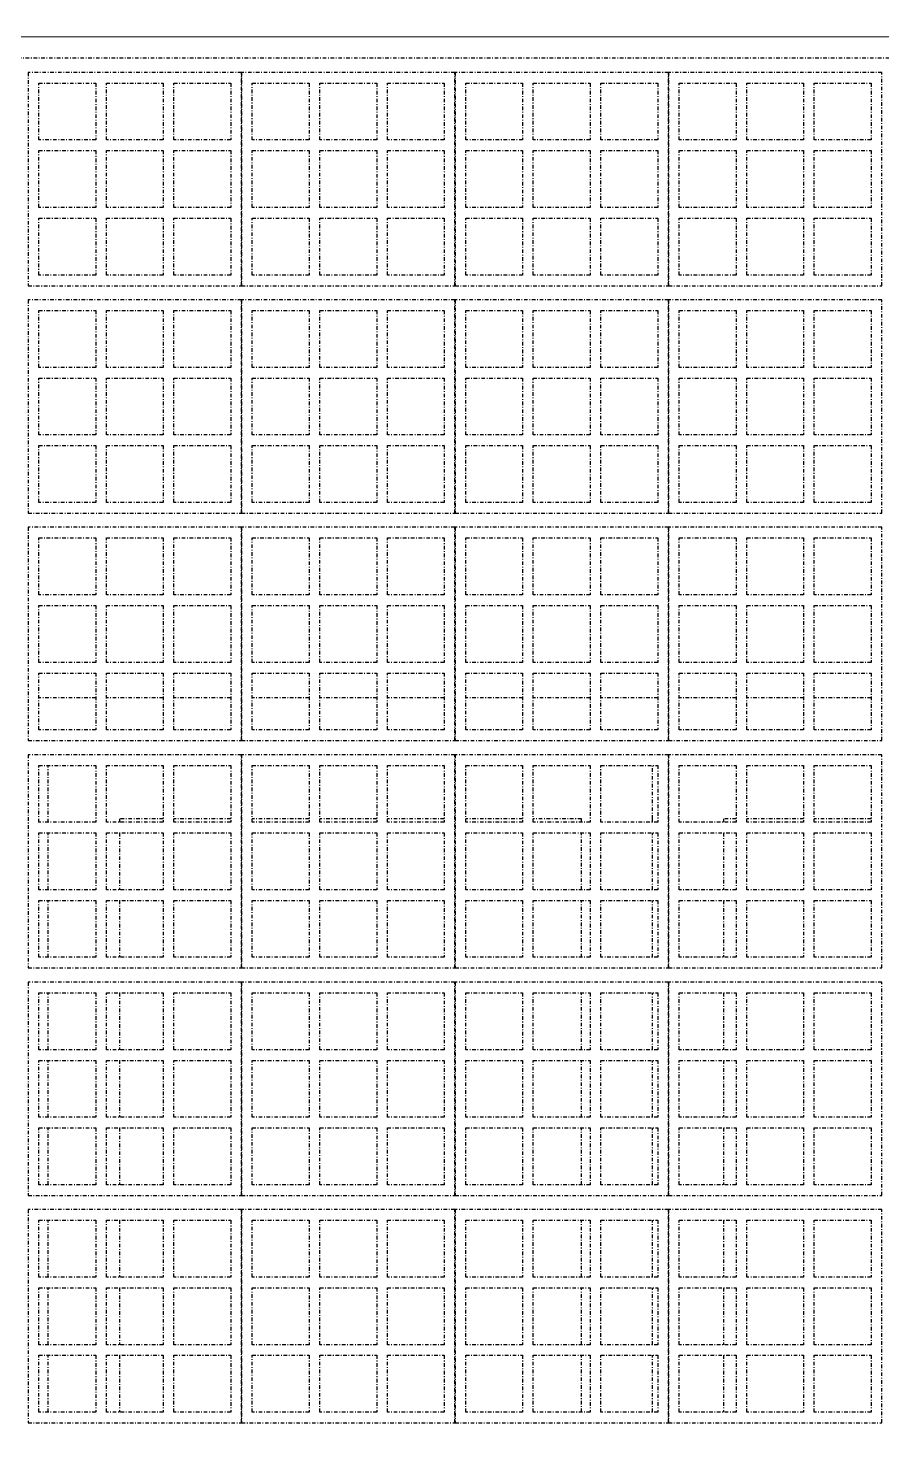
# Model space of a CAD drawing. Header units: metres. Extents: x -1783 to 21505, y -57 to 13660.
# Drawn here: x 12164.7 to 12284.8, y 7441.6 to 7638.9 of the extents above; entities that cross this region are included whole.
import ezdxf

# ---------------------------------------------------------------- set-up
doc = ezdxf.new("R2010")
doc.units = ezdxf.units.M
doc.header["$MEASUREMENT"] = 0
doc.linetypes.add('DASHDOT', pattern=[1, 0.5, -0.25, 0, -0.25])
doc.layers.add('01_F1 FACHADA FRONTAL _1_PAREDE CONSTRUIR_Caneta_No__241', color=7, linetype='Continuous', lineweight=13)
doc.layers.add('cotas', color=7, linetype='Continuous')
doc.layers.add('P03', color=7, linetype='Continuous')

msp = doc.modelspace()

# ---------------------------------------------------------------- hatches: boundary and pattern name
at = {"layer": 'cotas'}
h = msp.add_hatch(color=7, dxfattribs=at)
h.dxf.hatch_style = 1
h.paths.add_polyline_path([(21504.961, 13659.963), (10304.961, 13659.963), (10304.961, 5739.963), (21504.961, 5739.963)])
h.paths.add_polyline_path([(10571.627, 13593.296), (21371.627, 13593.296), (21371.627, 5806.63), (10571.627, 5806.63)], flags=16)

# ---------------------------------------------------------------- linework, layer by layer
at = {"layer": '01_F1 FACHADA FRONTAL _1_PAREDE CONSTRUIR_Caneta_No__241', "color": 7, "linetype": 'Continuous', "lineweight": 13, "ltscale": 1000}
msp.add_line((13081.764, 7637.625), (12071.764, 7637.625), dxfattribs=at)
at = {"layer": 'P03', "linetype": 'DASHDOT'}
for p, q in [((13065.764, 7634.625), (12074.58, 7634.625)), ((12194.719, 7632.625), (12164.719, 7632.625)), ((12164.719, 7632.625), (12164.719, 7602.625)), ((12194.719, 7602.625), (12194.719, 7632.625)), ((12224.754, 7632.625), (12194.754, 7632.625)), ((12194.754, 7632.625), (12194.754, 7602.625)), ((12224.754, 7602.625), (12224.754, 7632.625)), ((12254.789, 7632.625), (12224.789, 7632.625)), ((12224.789, 7632.625), (12224.789, 7602.625)), ((12254.789, 7602.625), (12254.789, 7632.625)), ((12284.824, 7632.625), (12254.824, 7632.625)), ((12254.824, 7632.625), (12254.824, 7602.625)), ((12284.824, 7602.625), (12284.824, 7632.625)), ((12166.219, 7623.125), (12166.219, 7631.125)), ((12166.219, 7631.125), (12174.219, 7631.125)), ((12174.219, 7631.125), (12174.219, 7623.125)), ((12175.719, 7623.125), (12175.719, 7631.125)), ((12175.719, 7631.125), (12183.719, 7631.125)), ((12183.719, 7631.125), (12183.719, 7623.125)), ((12185.219, 7623.125), (12185.219, 7631.125)), ((12185.219, 7631.125), (12193.219, 7631.125)), ((12193.219, 7631.125), (12193.219, 7623.125)), ((12196.254, 7623.125), (12196.254, 7631.125)), ((12196.254, 7631.125), (12204.254, 7631.125)), ((12204.254, 7631.125), (12204.254, 7623.125)), ((12205.754, 7623.125), (12205.754, 7631.125)), ((12205.754, 7631.125), (12213.754, 7631.125)), ((12213.754, 7631.125), (12213.754, 7623.125)), ((12215.254, 7623.125), (12215.254, 7631.125)), ((12215.254, 7631.125), (12223.254, 7631.125)), ((12223.254, 7631.125), (12223.254, 7623.125)), ((12226.289, 7623.125), (12226.289, 7631.125)), ((12226.289, 7631.125), (12234.289, 7631.125)), ((12234.289, 7631.125), (12234.289, 7623.125)), ((12235.789, 7623.125), (12235.789, 7631.125)), ((12235.789, 7631.125), (12243.789, 7631.125)), ((12243.789, 7631.125), (12243.789, 7623.125)), ((12245.289, 7623.125), (12245.289, 7631.125)), ((12245.289, 7631.125), (12253.289, 7631.125)), ((12253.289, 7631.125), (12253.289, 7623.125)), ((12256.324, 7623.125), (12256.324, 7631.125)), ((12256.324, 7631.125), (12264.324, 7631.125)), ((12264.324, 7631.125), (12264.324, 7623.125)), ((12265.824, 7623.125), (12265.824, 7631.125)), ((12265.824, 7631.125), (12273.824, 7631.125)), ((12273.824, 7631.125), (12273.824, 7623.125)), ((12275.324, 7623.125), (12275.324, 7631.125)), ((12275.324, 7631.125), (12283.324, 7631.125)), ((12283.324, 7631.125), (12283.324, 7623.125)), ((12174.219, 7623.125), (12166.219, 7623.125)), ((12183.719, 7623.125), (12175.719, 7623.125)), ((12193.219, 7623.125), (12185.219, 7623.125)), ((12204.254, 7623.125), (12196.254, 7623.125)), ((12213.754, 7623.125), (12205.754, 7623.125)), ((12223.254, 7623.125), (12215.254, 7623.125)), ((12234.289, 7623.125), (12226.289, 7623.125)), ((12243.789, 7623.125), (12235.789, 7623.125)), ((12253.289, 7623.125), (12245.289, 7623.125)), ((12264.324, 7623.125), (12256.324, 7623.125)), ((12273.824, 7623.125), (12265.824, 7623.125)), ((12283.324, 7623.125), (12275.324, 7623.125)), ((12166.219, 7613.625), (12166.219, 7621.625)), ((12166.219, 7621.625), (12174.219, 7621.625)), ((12174.219, 7621.625), (12174.219, 7613.625)), ((12175.719, 7613.625), (12175.719, 7621.625)), ((12175.719, 7621.625), (12183.719, 7621.625)), ((12183.719, 7621.625), (12183.719, 7613.625)), ((12185.219, 7613.625), (12185.219, 7621.625)), ((12185.219, 7621.625), (12193.219, 7621.625)), ((12193.219, 7621.625), (12193.219, 7613.625)), ((12196.254, 7613.625), (12196.254, 7621.625)), ((12196.254, 7621.625), (12204.254, 7621.625)), ((12204.254, 7621.625), (12204.254, 7613.625)), ((12205.754, 7613.625), (12205.754, 7621.625)), ((12205.754, 7621.625), (12213.754, 7621.625)), ((12213.754, 7621.625), (12213.754, 7613.625)), ((12215.254, 7613.625), (12215.254, 7621.625)), ((12215.254, 7621.625), (12223.254, 7621.625)), ((12223.254, 7621.625), (12223.254, 7613.625)), ((12226.289, 7613.625), (12226.289, 7621.625)), ((12226.289, 7621.625), (12234.289, 7621.625)), ((12234.289, 7621.625), (12234.289, 7613.625)), ((12235.789, 7613.625), (12235.789, 7621.625)), ((12235.789, 7621.625), (12243.789, 7621.625)), ((12243.789, 7621.625), (12243.789, 7613.625)), ((12245.289, 7613.625), (12245.289, 7621.625)), ((12245.289, 7621.625), (12253.289, 7621.625)), ((12253.289, 7621.625), (12253.289, 7613.625)), ((12256.324, 7613.625), (12256.324, 7621.625)), ((12256.324, 7621.625), (12264.324, 7621.625)), ((12264.324, 7621.625), (12264.324, 7613.625)), ((12265.824, 7613.625), (12265.824, 7621.625)), ((12265.824, 7621.625), (12273.824, 7621.625)), ((12273.824, 7621.625), (12273.824, 7613.625)), ((12275.324, 7613.625), (12275.324, 7621.625)), ((12275.324, 7621.625), (12283.324, 7621.625)), ((12283.324, 7621.625), (12283.324, 7613.625)), ((12174.219, 7613.625), (12166.219, 7613.625)), ((12166.219, 7604.125), (12166.219, 7612.125)), ((12166.219, 7612.125), (12174.219, 7612.125)), ((12174.219, 7612.125), (12174.219, 7604.125)), ((12183.719, 7613.625), (12175.719, 7613.625)), ((12175.719, 7604.125), (12175.719, 7612.125)), ((12175.719, 7612.125), (12183.719, 7612.125)), ((12183.719, 7612.125), (12183.719, 7604.125)), ((12193.219, 7613.625), (12185.219, 7613.625)), ((12185.219, 7604.125), (12185.219, 7612.125)), ((12185.219, 7612.125), (12193.219, 7612.125)), ((12193.219, 7612.125), (12193.219, 7604.125)), ((12204.254, 7613.625), (12196.254, 7613.625)), ((12196.254, 7604.125), (12196.254, 7612.125)), ((12196.254, 7612.125), (12204.254, 7612.125)), ((12204.254, 7612.125), (12204.254, 7604.125)), ((12213.754, 7613.625), (12205.754, 7613.625)), ((12205.754, 7604.125), (12205.754, 7612.125)), ((12205.754, 7612.125), (12213.754, 7612.125)), ((12213.754, 7612.125), (12213.754, 7604.125)), ((12223.254, 7613.625), (12215.254, 7613.625)), ((12215.254, 7604.125), (12215.254, 7612.125)), ((12215.254, 7612.125), (12223.254, 7612.125)), ((12223.254, 7612.125), (12223.254, 7604.125)), ((12234.289, 7613.625), (12226.289, 7613.625)), ((12226.289, 7604.125), (12226.289, 7612.125)), ((12226.289, 7612.125), (12234.289, 7612.125)), ((12234.289, 7612.125), (12234.289, 7604.125)), ((12243.789, 7613.625), (12235.789, 7613.625)), ((12235.789, 7604.125), (12235.789, 7612.125)), ((12235.789, 7612.125), (12243.789, 7612.125)), ((12243.789, 7612.125), (12243.789, 7604.125)), ((12253.289, 7613.625), (12245.289, 7613.625)), ((12245.289, 7604.125), (12245.289, 7612.125)), ((12245.289, 7612.125), (12253.289, 7612.125)), ((12253.289, 7612.125), (12253.289, 7604.125)), ((12264.324, 7613.625), (12256.324, 7613.625)), ((12256.324, 7604.125), (12256.324, 7612.125)), ((12256.324, 7612.125), (12264.324, 7612.125)), ((12264.324, 7612.125), (12264.324, 7604.125)), ((12273.824, 7613.625), (12265.824, 7613.625)), ((12265.824, 7604.125), (12265.824, 7612.125)), ((12265.824, 7612.125), (12273.824, 7612.125)), ((12273.824, 7612.125), (12273.824, 7604.125)), ((12283.324, 7613.625), (12275.324, 7613.625)), ((12275.324, 7604.125), (12275.324, 7612.125)), ((12275.324, 7612.125), (12283.324, 7612.125)), ((12283.324, 7612.125), (12283.324, 7604.125)), ((12174.219, 7604.125), (12166.219, 7604.125)), ((12183.719, 7604.125), (12175.719, 7604.125)), ((12193.219, 7604.125), (12185.219, 7604.125)), ((12204.254, 7604.125), (12196.254, 7604.125)), ((12213.754, 7604.125), (12205.754, 7604.125)), ((12223.254, 7604.125), (12215.254, 7604.125)), ((12234.289, 7604.125), (12226.289, 7604.125)), ((12243.789, 7604.125), (12235.789, 7604.125)), ((12253.289, 7604.125), (12245.289, 7604.125)), ((12264.324, 7604.125), (12256.324, 7604.125)), ((12273.824, 7604.125), (12265.824, 7604.125)), ((12283.324, 7604.125), (12275.324, 7604.125)), ((12164.719, 7602.625), (12194.719, 7602.625)), ((12194.754, 7602.625), (12224.754, 7602.625)), ((12224.789, 7602.625), (12254.789, 7602.625)), ((12254.824, 7602.625), (12284.824, 7602.625)), ((12194.719, 7600.625), (12164.719, 7600.625)), ((12164.719, 7600.625), (12164.719, 7570.625)), ((12194.719, 7570.625), (12194.719, 7600.625)), ((12224.754, 7600.625), (12194.754, 7600.625)), ((12194.754, 7600.625), (12194.754, 7570.625)), ((12224.754, 7570.625), (12224.754, 7600.625)), ((12254.789, 7600.625), (12224.789, 7600.625)), ((12224.789, 7600.625), (12224.789, 7570.625)), ((12254.789, 7570.625), (12254.789, 7600.625)), ((12284.824, 7600.625), (12254.824, 7600.625)), ((12254.824, 7600.625), (12254.824, 7570.625)), ((12284.824, 7570.625), (12284.824, 7600.625)), ((12166.219, 7591.125), (12166.219, 7599.125)), ((12166.219, 7599.125), (12174.219, 7599.125)), ((12174.219, 7599.125), (12174.219, 7591.125)), ((12175.719, 7591.125), (12175.719, 7599.125)), ((12175.719, 7599.125), (12183.719, 7599.125)), ((12183.719, 7599.125), (12183.719, 7591.125)), ((12185.219, 7591.125), (12185.219, 7599.125)), ((12185.219, 7599.125), (12193.219, 7599.125)), ((12193.219, 7599.125), (12193.219, 7591.125)), ((12196.254, 7591.125), (12196.254, 7599.125)), ((12196.254, 7599.125), (12204.254, 7599.125)), ((12204.254, 7599.125), (12204.254, 7591.125)), ((12205.754, 7591.125), (12205.754, 7599.125)), ((12205.754, 7599.125), (12213.754, 7599.125)), ((12213.754, 7599.125), (12213.754, 7591.125)), ((12215.254, 7591.125), (12215.254, 7599.125)), ((12215.254, 7599.125), (12223.254, 7599.125)), ((12223.254, 7599.125), (12223.254, 7591.125)), ((12226.289, 7591.125), (12226.289, 7599.125)), ((12226.289, 7599.125), (12234.289, 7599.125)), ((12234.289, 7599.125), (12234.289, 7591.125)), ((12235.789, 7591.125), (12235.789, 7599.125)), ((12235.789, 7599.125), (12243.789, 7599.125)), ((12243.789, 7599.125), (12243.789, 7591.125)), ((12245.289, 7591.125), (12245.289, 7599.125)), ((12245.289, 7599.125), (12253.289, 7599.125)), ((12253.289, 7599.125), (12253.289, 7591.125)), ((12256.324, 7591.125), (12256.324, 7599.125)), ((12256.324, 7599.125), (12264.324, 7599.125)), ((12264.324, 7599.125), (12264.324, 7591.125)), ((12265.824, 7591.125), (12265.824, 7599.125)), ((12265.824, 7599.125), (12273.824, 7599.125)), ((12273.824, 7599.125), (12273.824, 7591.125)), ((12275.324, 7591.125), (12275.324, 7599.125)), ((12275.324, 7599.125), (12283.324, 7599.125)), ((12283.324, 7599.125), (12283.324, 7591.125)), ((12174.219, 7591.125), (12166.219, 7591.125)), ((12183.719, 7591.125), (12175.719, 7591.125)), ((12193.219, 7591.125), (12185.219, 7591.125)), ((12204.254, 7591.125), (12196.254, 7591.125)), ((12213.754, 7591.125), (12205.754, 7591.125)), ((12223.254, 7591.125), (12215.254, 7591.125)), ((12234.289, 7591.125), (12226.289, 7591.125)), ((12243.789, 7591.125), (12235.789, 7591.125)), ((12253.289, 7591.125), (12245.289, 7591.125)), ((12264.324, 7591.125), (12256.324, 7591.125)), ((12273.824, 7591.125), (12265.824, 7591.125)), ((12283.324, 7591.125), (12275.324, 7591.125)), ((12166.219, 7581.625), (12166.219, 7589.625)), ((12166.219, 7589.625), (12174.219, 7589.625)), ((12174.219, 7589.625), (12174.219, 7581.625)), ((12175.719, 7581.625), (12175.719, 7589.625)), ((12175.719, 7589.625), (12183.719, 7589.625)), ((12183.719, 7589.625), (12183.719, 7581.625)), ((12185.219, 7581.625), (12185.219, 7589.625)), ((12185.219, 7589.625), (12193.219, 7589.625)), ((12193.219, 7589.625), (12193.219, 7581.625)), ((12196.254, 7581.625), (12196.254, 7589.625)), ((12196.254, 7589.625), (12204.254, 7589.625)), ((12204.254, 7589.625), (12204.254, 7581.625)), ((12205.754, 7581.625), (12205.754, 7589.625)), ((12205.754, 7589.625), (12213.754, 7589.625)), ((12213.754, 7589.625), (12213.754, 7581.625)), ((12215.254, 7581.625), (12215.254, 7589.625)), ((12215.254, 7589.625), (12223.254, 7589.625)), ((12223.254, 7589.625), (12223.254, 7581.625)), ((12226.289, 7581.625), (12226.289, 7589.625)), ((12226.289, 7589.625), (12234.289, 7589.625)), ((12234.289, 7589.625), (12234.289, 7581.625)), ((12235.789, 7581.625), (12235.789, 7589.625)), ((12235.789, 7589.625), (12243.789, 7589.625)), ((12243.789, 7589.625), (12243.789, 7581.625)), ((12245.289, 7581.625), (12245.289, 7589.625)), ((12245.289, 7589.625), (12253.289, 7589.625)), ((12253.289, 7589.625), (12253.289, 7581.625)), ((12256.324, 7581.625), (12256.324, 7589.625)), ((12256.324, 7589.625), (12264.324, 7589.625)), ((12264.324, 7589.625), (12264.324, 7581.625)), ((12265.824, 7581.625), (12265.824, 7589.625)), ((12265.824, 7589.625), (12273.824, 7589.625)), ((12273.824, 7589.625), (12273.824, 7581.625)), ((12275.324, 7581.625), (12275.324, 7589.625)), ((12275.324, 7589.625), (12283.324, 7589.625)), ((12283.324, 7589.625), (12283.324, 7581.625)), ((12174.219, 7581.625), (12166.219, 7581.625)), ((12183.719, 7581.625), (12175.719, 7581.625)), ((12193.219, 7581.625), (12185.219, 7581.625)), ((12204.254, 7581.625), (12196.254, 7581.625)), ((12213.754, 7581.625), (12205.754, 7581.625)), ((12223.254, 7581.625), (12215.254, 7581.625)), ((12234.289, 7581.625), (12226.289, 7581.625)), ((12243.789, 7581.625), (12235.789, 7581.625)), ((12253.289, 7581.625), (12245.289, 7581.625)), ((12264.324, 7581.625), (12256.324, 7581.625)), ((12273.824, 7581.625), (12265.824, 7581.625)), ((12283.324, 7581.625), (12275.324, 7581.625)), ((12166.219, 7572.125), (12166.219, 7580.125)), ((12166.219, 7580.125), (12174.219, 7580.125)), ((12174.219, 7580.125), (12174.219, 7572.125)), ((12175.719, 7572.125), (12175.719, 7580.125)), ((12175.719, 7580.125), (12183.719, 7580.125)), ((12183.719, 7580.125), (12183.719, 7572.125)), ((12185.219, 7572.125), (12185.219, 7580.125)), ((12185.219, 7580.125), (12193.219, 7580.125)), ((12193.219, 7580.125), (12193.219, 7572.125)), ((12196.254, 7572.125), (12196.254, 7580.125)), ((12196.254, 7580.125), (12204.254, 7580.125)), ((12204.254, 7580.125), (12204.254, 7572.125)), ((12205.754, 7572.125), (12205.754, 7580.125)), ((12205.754, 7580.125), (12213.754, 7580.125)), ((12213.754, 7580.125), (12213.754, 7572.125)), ((12215.254, 7572.125), (12215.254, 7580.125)), ((12215.254, 7580.125), (12223.254, 7580.125)), ((12223.254, 7580.125), (12223.254, 7572.125)), ((12226.289, 7572.125), (12226.289, 7580.125)), ((12226.289, 7580.125), (12234.289, 7580.125)), ((12234.289, 7580.125), (12234.289, 7572.125)), ((12235.789, 7572.125), (12235.789, 7580.125)), ((12235.789, 7580.125), (12243.789, 7580.125)), ((12243.789, 7580.125), (12243.789, 7572.125)), ((12245.289, 7572.125), (12245.289, 7580.125)), ((12245.289, 7580.125), (12253.289, 7580.125)), ((12253.289, 7580.125), (12253.289, 7572.125)), ((12256.324, 7572.125), (12256.324, 7580.125)), ((12256.324, 7580.125), (12264.324, 7580.125)), ((12264.324, 7580.125), (12264.324, 7572.125)), ((12265.824, 7572.125), (12265.824, 7580.125)), ((12265.824, 7580.125), (12273.824, 7580.125)), ((12273.824, 7580.125), (12273.824, 7572.125)), ((12275.324, 7572.125), (12275.324, 7580.125)), ((12275.324, 7580.125), (12283.324, 7580.125)), ((12283.324, 7580.125), (12283.324, 7572.125)), ((12164.719, 7570.625), (12194.719, 7570.625)), ((12174.219, 7572.125), (12166.219, 7572.125)), ((12183.719, 7572.125), (12175.719, 7572.125)), ((12193.219, 7572.125), (12185.219, 7572.125)), ((12194.754, 7570.625), (12224.754, 7570.625)), ((12204.254, 7572.125), (12196.254, 7572.125)), ((12213.754, 7572.125), (12205.754, 7572.125)), ((12223.254, 7572.125), (12215.254, 7572.125)), ((12224.789, 7570.625), (12254.789, 7570.625)), ((12234.289, 7572.125), (12226.289, 7572.125)), ((12243.789, 7572.125), (12235.789, 7572.125)), ((12253.289, 7572.125), (12245.289, 7572.125)), ((12254.824, 7570.625), (12284.824, 7570.625)), ((12264.324, 7572.125), (12256.324, 7572.125)), ((12273.824, 7572.125), (12265.824, 7572.125)), ((12283.324, 7572.125), (12275.324, 7572.125)), ((12194.719, 7568.625), (12164.719, 7568.625)), ((12164.719, 7568.625), (12164.719, 7538.625)), ((12194.719, 7538.625), (12194.719, 7568.625)), ((12224.754, 7568.625), (12194.754, 7568.625)), ((12194.754, 7568.625), (12194.754, 7538.625)), ((12224.754, 7538.625), (12224.754, 7568.625)), ((12254.789, 7568.625), (12224.789, 7568.625)), ((12224.789, 7568.625), (12224.789, 7538.625)), ((12254.789, 7538.625), (12254.789, 7568.625)), ((12284.824, 7568.625), (12254.824, 7568.625)), ((12254.824, 7568.625), (12254.824, 7538.625)), ((12284.824, 7538.625), (12284.824, 7568.625)), ((12166.219, 7559.125), (12166.219, 7567.125)), ((12166.219, 7567.125), (12174.219, 7567.125)), ((12174.219, 7567.125), (12174.219, 7559.125)), ((12175.719, 7559.125), (12175.719, 7567.125)), ((12175.719, 7567.125), (12183.719, 7567.125)), ((12183.719, 7567.125), (12183.719, 7559.125)), ((12185.219, 7559.125), (12185.219, 7567.125)), ((12185.219, 7567.125), (12193.219, 7567.125)), ((12193.219, 7567.125), (12193.219, 7559.125)), ((12196.254, 7559.125), (12196.254, 7567.125)), ((12196.254, 7567.125), (12204.254, 7567.125)), ((12204.254, 7567.125), (12204.254, 7559.125)), ((12205.754, 7559.125), (12205.754, 7567.125)), ((12205.754, 7567.125), (12213.754, 7567.125)), ((12213.754, 7567.125), (12213.754, 7559.125)), ((12215.254, 7559.125), (12215.254, 7567.125)), ((12215.254, 7567.125), (12223.254, 7567.125)), ((12223.254, 7567.125), (12223.254, 7559.125)), ((12226.289, 7559.125), (12226.289, 7567.125)), ((12226.289, 7567.125), (12234.289, 7567.125)), ((12234.289, 7567.125), (12234.289, 7559.125)), ((12235.789, 7559.125), (12235.789, 7567.125)), ((12235.789, 7567.125), (12243.789, 7567.125)), ((12243.789, 7567.125), (12243.789, 7559.125)), ((12245.289, 7559.125), (12245.289, 7567.125)), ((12245.289, 7567.125), (12253.289, 7567.125)), ((12253.289, 7567.125), (12253.289, 7559.125)), ((12256.324, 7559.125), (12256.324, 7567.125)), ((12256.324, 7567.125), (12264.324, 7567.125)), ((12264.324, 7567.125), (12264.324, 7559.125)), ((12265.824, 7559.125), (12265.824, 7567.125)), ((12265.824, 7567.125), (12273.824, 7567.125)), ((12273.824, 7567.125), (12273.824, 7559.125)), ((12275.324, 7559.125), (12275.324, 7567.125)), ((12275.324, 7567.125), (12283.324, 7567.125)), ((12283.324, 7567.125), (12283.324, 7559.125)), ((12174.219, 7559.125), (12166.219, 7559.125)), ((12183.719, 7559.125), (12175.719, 7559.125)), ((12193.219, 7559.125), (12185.219, 7559.125)), ((12204.254, 7559.125), (12196.254, 7559.125)), ((12213.754, 7559.125), (12205.754, 7559.125)), ((12223.254, 7559.125), (12215.254, 7559.125)), ((12234.289, 7559.125), (12226.289, 7559.125)), ((12243.789, 7559.125), (12235.789, 7559.125)), ((12253.289, 7559.125), (12245.289, 7559.125)), ((12264.324, 7559.125), (12256.324, 7559.125)), ((12273.824, 7559.125), (12265.824, 7559.125)), ((12283.324, 7559.125), (12275.324, 7559.125)), ((12166.219, 7549.625), (12166.219, 7557.625)), ((12166.219, 7557.625), (12174.219, 7557.625)), ((12174.219, 7557.625), (12174.219, 7549.625)), ((12175.719, 7549.625), (12175.719, 7557.625)), ((12175.719, 7557.625), (12183.719, 7557.625)), ((12183.719, 7557.625), (12183.719, 7549.625)), ((12185.219, 7549.625), (12185.219, 7557.625)), ((12185.219, 7557.625), (12193.219, 7557.625)), ((12193.219, 7557.625), (12193.219, 7549.625)), ((12196.254, 7549.625), (12196.254, 7557.625)), ((12196.254, 7557.625), (12204.254, 7557.625)), ((12204.254, 7557.625), (12204.254, 7549.625)), ((12205.754, 7549.625), (12205.754, 7557.625)), ((12205.754, 7557.625), (12213.754, 7557.625)), ((12213.754, 7557.625), (12213.754, 7549.625)), ((12215.254, 7549.625), (12215.254, 7557.625)), ((12215.254, 7557.625), (12223.254, 7557.625)), ((12223.254, 7557.625), (12223.254, 7549.625)), ((12226.289, 7549.625), (12226.289, 7557.625)), ((12226.289, 7557.625), (12234.289, 7557.625)), ((12234.289, 7557.625), (12234.289, 7549.625)), ((12235.789, 7549.625), (12235.789, 7557.625)), ((12235.789, 7557.625), (12243.789, 7557.625)), ((12243.789, 7557.625), (12243.789, 7549.625)), ((12245.289, 7549.625), (12245.289, 7557.625)), ((12245.289, 7557.625), (12253.289, 7557.625)), ((12253.289, 7557.625), (12253.289, 7549.625)), ((12256.324, 7549.625), (12256.324, 7557.625)), ((12256.324, 7557.625), (12264.324, 7557.625)), ((12264.324, 7557.625), (12264.324, 7549.625)), ((12265.824, 7549.625), (12265.824, 7557.625)), ((12265.824, 7557.625), (12273.824, 7557.625)), ((12273.824, 7557.625), (12273.824, 7549.625)), ((12275.324, 7549.625), (12275.324, 7557.625)), ((12275.324, 7557.625), (12283.324, 7557.625)), ((12283.324, 7557.625), (12283.324, 7549.625)), ((12174.219, 7549.625), (12166.219, 7549.625)), ((12183.719, 7549.625), (12175.719, 7549.625)), ((12193.219, 7549.625), (12185.219, 7549.625)), ((12204.254, 7549.625), (12196.254, 7549.625)), ((12213.754, 7549.625), (12205.754, 7549.625)), ((12223.254, 7549.625), (12215.254, 7549.625)), ((12234.289, 7549.625), (12226.289, 7549.625)), ((12243.789, 7549.625), (12235.789, 7549.625)), ((12253.289, 7549.625), (12245.289, 7549.625)), ((12264.324, 7549.625), (12256.324, 7549.625)), ((12273.824, 7549.625), (12265.824, 7549.625)), ((12283.324, 7549.625), (12275.324, 7549.625)), ((12166.219, 7540.125), (12166.219, 7548.125)), ((12166.219, 7548.125), (12174.219, 7548.125)), ((12174.219, 7548.125), (12174.219, 7540.125)), ((12175.719, 7540.125), (12175.719, 7548.125)), ((12175.719, 7548.125), (12183.719, 7548.125)), ((12183.719, 7548.125), (12183.719, 7540.125)), ((12185.219, 7540.125), (12185.219, 7548.125)), ((12185.219, 7548.125), (12193.219, 7548.125)), ((12193.219, 7548.125), (12193.219, 7540.125)), ((12196.254, 7540.125), (12196.254, 7548.125)), ((12196.254, 7548.125), (12204.254, 7548.125)), ((12204.254, 7548.125), (12204.254, 7540.125)), ((12205.754, 7540.125), (12205.754, 7548.125)), ((12205.754, 7548.125), (12213.754, 7548.125)), ((12213.754, 7548.125), (12213.754, 7540.125)), ((12215.254, 7540.125), (12215.254, 7548.125)), ((12215.254, 7548.125), (12223.254, 7548.125)), ((12223.254, 7548.125), (12223.254, 7540.125)), ((12226.289, 7540.125), (12226.289, 7548.125)), ((12226.289, 7548.125), (12234.289, 7548.125)), ((12234.289, 7548.125), (12234.289, 7540.125)), ((12235.789, 7540.125), (12235.789, 7548.125)), ((12235.789, 7548.125), (12243.789, 7548.125)), ((12243.789, 7548.125), (12243.789, 7540.125)), ((12245.289, 7540.125), (12245.289, 7548.125)), ((12245.289, 7548.125), (12253.289, 7548.125)), ((12253.289, 7548.125), (12253.289, 7540.125)), ((12256.324, 7540.125), (12256.324, 7548.125)), ((12256.324, 7548.125), (12264.324, 7548.125)), ((12264.324, 7548.125), (12264.324, 7540.125)), ((12265.824, 7540.125), (12265.824, 7548.125)), ((12265.824, 7548.125), (12273.824, 7548.125)), ((12273.824, 7548.125), (12273.824, 7540.125)), ((12275.324, 7540.125), (12275.324, 7548.125)), ((12275.324, 7548.125), (12283.324, 7548.125)), ((12283.324, 7548.125), (12283.324, 7540.125)), ((12174.219, 7544.625), (12166.219, 7544.625)), ((12183.719, 7544.625), (12175.719, 7544.625)), ((12193.219, 7544.625), (12185.219, 7544.625)), ((12204.254, 7544.625), (12196.254, 7544.625)), ((12213.754, 7544.625), (12205.754, 7544.625)), ((12223.254, 7544.625), (12215.254, 7544.625)), ((12234.289, 7544.625), (12226.289, 7544.625)), ((12243.789, 7544.625), (12235.789, 7544.625)), ((12253.289, 7544.625), (12245.289, 7544.625)), ((12264.324, 7544.625), (12256.324, 7544.625)), ((12273.824, 7544.625), (12265.824, 7544.625)), ((12283.324, 7544.625), (12275.324, 7544.625)), ((12174.219, 7540.125), (12166.219, 7540.125)), ((12183.719, 7540.125), (12175.719, 7540.125)), ((12193.219, 7540.125), (12185.219, 7540.125)), ((12204.254, 7540.125), (12196.254, 7540.125)), ((12213.754, 7540.125), (12205.754, 7540.125)), ((12223.254, 7540.125), (12215.254, 7540.125)), ((12234.289, 7540.125), (12226.289, 7540.125)), ((12243.789, 7540.125), (12235.789, 7540.125)), ((12253.289, 7540.125), (12245.289, 7540.125)), ((12264.324, 7540.125), (12256.324, 7540.125)), ((12273.824, 7540.125), (12265.824, 7540.125)), ((12283.324, 7540.125), (12275.324, 7540.125)), ((12164.719, 7538.625), (12194.719, 7538.625)), ((12194.754, 7538.625), (12224.754, 7538.625)), ((12224.789, 7538.625), (12254.789, 7538.625)), ((12254.824, 7538.625), (12284.824, 7538.625)), ((12194.719, 7536.625), (12164.719, 7536.625)), ((12164.719, 7536.625), (12164.719, 7506.625)), ((12166.219, 7527.125), (12166.219, 7535.125)), ((12166.219, 7535.125), (12174.219, 7535.125)), ((12167.55, 7527.125), (12167.55, 7535.125)), ((12174.219, 7535.125), (12174.219, 7527.125)), ((12175.719, 7527.125), (12175.719, 7535.125)), ((12175.719, 7535.125), (12183.719, 7535.125)), ((12183.719, 7535.125), (12183.719, 7527.125)), ((12185.219, 7527.125), (12185.219, 7535.125)), ((12185.219, 7535.125), (12193.219, 7535.125)), ((12193.219, 7535.125), (12193.219, 7527.125)), ((12194.719, 7506.625), (12194.719, 7536.625)), ((12224.754, 7536.625), (12194.754, 7536.625)), ((12194.754, 7536.625), (12194.754, 7506.625)), ((12196.254, 7527.125), (12196.254, 7535.125)), ((12196.254, 7535.125), (12204.254, 7535.125)), ((12204.254, 7535.125), (12204.254, 7527.125)), ((12205.754, 7527.125), (12205.754, 7535.125)), ((12205.754, 7535.125), (12213.754, 7535.125)), ((12213.754, 7535.125), (12213.754, 7527.125)), ((12215.254, 7527.125), (12215.254, 7535.125)), ((12215.254, 7535.125), (12223.254, 7535.125)), ((12223.254, 7535.125), (12223.254, 7527.125)), ((12224.754, 7506.625), (12224.754, 7536.625)), ((12254.789, 7536.625), (12224.789, 7536.625)), ((12224.789, 7536.625), (12224.789, 7506.625)), ((12226.289, 7527.125), (12226.289, 7535.125)), ((12226.289, 7535.125), (12234.289, 7535.125)), ((12234.289, 7535.125), (12234.289, 7527.125)), ((12235.789, 7527.125), (12235.789, 7535.125)), ((12235.789, 7535.125), (12243.789, 7535.125)), ((12243.789, 7535.125), (12243.789, 7527.125)), ((12245.289, 7527.125), (12245.289, 7535.125)), ((12245.289, 7535.125), (12253.289, 7535.125)), ((12252.55, 7527.625), (12252.55, 7535.125)), ((12253.289, 7535.125), (12253.289, 7527.125)), ((12254.789, 7506.625), (12254.789, 7536.625)), ((12284.824, 7536.625), (12254.824, 7536.625)), ((12254.824, 7536.625), (12254.824, 7506.625)), ((12256.324, 7527.125), (12256.324, 7535.125)), ((12256.324, 7535.125), (12264.324, 7535.125)), ((12264.324, 7535.125), (12264.324, 7527.125)), ((12265.824, 7527.125), (12265.824, 7535.125)), ((12265.824, 7535.125), (12273.824, 7535.125)), ((12273.824, 7535.125), (12273.824, 7527.125)), ((12275.324, 7527.125), (12275.324, 7535.125)), ((12275.324, 7535.125), (12283.324, 7535.125)), ((12283.324, 7535.125), (12283.324, 7527.125)), ((12284.824, 7506.625), (12284.824, 7536.625)), ((12174.219, 7527.125), (12166.219, 7527.125)), ((12183.719, 7527.125), (12175.719, 7527.125)), ((12177.55, 7527.625), (12177.55, 7527.125)), ((12183.719, 7527.625), (12177.55, 7527.625)), ((12193.219, 7527.625), (12185.219, 7527.625)), ((12193.219, 7527.125), (12185.219, 7527.125)), ((12204.254, 7527.625), (12196.254, 7527.625)), ((12204.254, 7527.125), (12196.254, 7527.125)), ((12213.754, 7527.625), (12205.754, 7527.625)), ((12213.754, 7527.125), (12205.754, 7527.125)), ((12223.254, 7527.625), (12215.254, 7527.625)), ((12223.254, 7527.125), (12215.254, 7527.125)), ((12234.289, 7527.625), (12226.289, 7527.625)), ((12234.289, 7527.125), (12226.289, 7527.125)), ((12242.55, 7527.625), (12235.789, 7527.625)), ((12243.789, 7527.125), (12235.789, 7527.125)), ((12242.55, 7527.125), (12242.55, 7527.625)), ((12253.289, 7527.125), (12245.289, 7527.125)), ((12252.55, 7527.125), (12252.55, 7527.625)), ((12264.324, 7527.125), (12256.324, 7527.125)), ((12262.55, 7527.625), (12262.55, 7527.125)), ((12264.324, 7527.625), (12262.55, 7527.625)), ((12273.824, 7527.625), (12265.824, 7527.625)), ((12273.824, 7527.125), (12265.824, 7527.125)), ((12283.324, 7527.625), (12275.324, 7527.625)), ((12283.324, 7527.125), (12275.324, 7527.125)), ((12166.219, 7517.625), (12166.219, 7525.625)), ((12166.219, 7525.625), (12174.219, 7525.625)), ((12167.55, 7517.625), (12167.55, 7525.625)), ((12174.219, 7525.625), (12174.219, 7517.625)), ((12175.719, 7517.625), (12175.719, 7525.625)), ((12175.719, 7525.625), (12183.719, 7525.625)), ((12177.55, 7525.625), (12177.55, 7517.625)), ((12183.719, 7525.625), (12183.719, 7517.625)), ((12185.219, 7517.625), (12185.219, 7525.625)), ((12185.219, 7525.625), (12193.219, 7525.625)), ((12193.219, 7525.625), (12193.219, 7517.625)), ((12196.254, 7517.625), (12196.254, 7525.625)), ((12196.254, 7525.625), (12204.254, 7525.625)), ((12204.254, 7525.625), (12204.254, 7517.625)), ((12205.754, 7517.625), (12205.754, 7525.625)), ((12205.754, 7525.625), (12213.754, 7525.625)), ((12213.754, 7525.625), (12213.754, 7517.625)), ((12215.254, 7517.625), (12215.254, 7525.625)), ((12215.254, 7525.625), (12223.254, 7525.625)), ((12223.254, 7525.625), (12223.254, 7517.625)), ((12226.289, 7517.625), (12226.289, 7525.625)), ((12226.289, 7525.625), (12234.289, 7525.625)), ((12234.289, 7525.625), (12234.289, 7517.625)), ((12235.789, 7517.625), (12235.789, 7525.625)), ((12235.789, 7525.625), (12243.789, 7525.625)), ((12242.55, 7517.625), (12242.55, 7525.625)), ((12243.789, 7525.625), (12243.789, 7517.625)), ((12245.289, 7517.625), (12245.289, 7525.625)), ((12245.289, 7525.625), (12253.289, 7525.625)), ((12252.55, 7517.625), (12252.55, 7525.625)), ((12253.289, 7525.625), (12253.289, 7517.625)), ((12256.324, 7517.625), (12256.324, 7525.625)), ((12256.324, 7525.625), (12264.324, 7525.625)), ((12262.55, 7525.625), (12262.55, 7517.625)), ((12264.324, 7525.625), (12264.324, 7517.625)), ((12265.824, 7517.625), (12265.824, 7525.625)), ((12265.824, 7525.625), (12273.824, 7525.625)), ((12273.824, 7525.625), (12273.824, 7517.625)), ((12275.324, 7517.625), (12275.324, 7525.625)), ((12275.324, 7525.625), (12283.324, 7525.625)), ((12283.324, 7525.625), (12283.324, 7517.625)), ((12174.219, 7517.625), (12166.219, 7517.625)), ((12183.719, 7517.625), (12175.719, 7517.625)), ((12193.219, 7517.625), (12185.219, 7517.625)), ((12204.254, 7517.625), (12196.254, 7517.625)), ((12213.754, 7517.625), (12205.754, 7517.625)), ((12223.254, 7517.625), (12215.254, 7517.625)), ((12234.289, 7517.625), (12226.289, 7517.625)), ((12243.789, 7517.625), (12235.789, 7517.625)), ((12253.289, 7517.625), (12245.289, 7517.625)), ((12264.324, 7517.625), (12256.324, 7517.625)), ((12273.824, 7517.625), (12265.824, 7517.625)), ((12283.324, 7517.625), (12275.324, 7517.625)), ((12166.219, 7508.125), (12166.219, 7516.125)), ((12166.219, 7516.125), (12174.219, 7516.125)), ((12167.55, 7508.125), (12167.55, 7516.125)), ((12174.219, 7516.125), (12174.219, 7508.125)), ((12175.719, 7508.125), (12175.719, 7516.125)), ((12175.719, 7516.125), (12183.719, 7516.125)), ((12177.55, 7516.125), (12177.55, 7508.125)), ((12183.719, 7516.125), (12183.719, 7508.125)), ((12185.219, 7508.125), (12185.219, 7516.125)), ((12185.219, 7516.125), (12193.219, 7516.125)), ((12193.219, 7516.125), (12193.219, 7508.125)), ((12196.254, 7508.125), (12196.254, 7516.125)), ((12196.254, 7516.125), (12204.254, 7516.125)), ((12204.254, 7516.125), (12204.254, 7508.125)), ((12205.754, 7508.125), (12205.754, 7516.125)), ((12205.754, 7516.125), (12213.754, 7516.125)), ((12213.754, 7516.125), (12213.754, 7508.125)), ((12215.254, 7508.125), (12215.254, 7516.125)), ((12215.254, 7516.125), (12223.254, 7516.125)), ((12223.254, 7516.125), (12223.254, 7508.125)), ((12226.289, 7508.125), (12226.289, 7516.125)), ((12226.289, 7516.125), (12234.289, 7516.125)), ((12234.289, 7516.125), (12234.289, 7508.125)), ((12235.789, 7508.125), (12235.789, 7516.125)), ((12235.789, 7516.125), (12243.789, 7516.125)), ((12242.55, 7508.125), (12242.55, 7516.125)), ((12243.789, 7516.125), (12243.789, 7508.125)), ((12245.289, 7508.125), (12245.289, 7516.125)), ((12245.289, 7516.125), (12253.289, 7516.125)), ((12252.55, 7508.125), (12252.55, 7516.125)), ((12253.289, 7516.125), (12253.289, 7508.125)), ((12256.324, 7508.125), (12256.324, 7516.125)), ((12256.324, 7516.125), (12264.324, 7516.125)), ((12262.55, 7516.125), (12262.55, 7508.125)), ((12264.324, 7516.125), (12264.324, 7508.125)), ((12265.824, 7508.125), (12265.824, 7516.125)), ((12265.824, 7516.125), (12273.824, 7516.125)), ((12273.824, 7516.125), (12273.824, 7508.125)), ((12275.324, 7508.125), (12275.324, 7516.125)), ((12275.324, 7516.125), (12283.324, 7516.125)), ((12283.324, 7516.125), (12283.324, 7508.125)), ((12174.219, 7508.125), (12166.219, 7508.125)), ((12183.719, 7508.125), (12175.719, 7508.125)), ((12193.219, 7508.125), (12185.219, 7508.125)), ((12204.254, 7508.125), (12196.254, 7508.125)), ((12213.754, 7508.125), (12205.754, 7508.125)), ((12223.254, 7508.125), (12215.254, 7508.125)), ((12234.289, 7508.125), (12226.289, 7508.125)), ((12243.789, 7508.125), (12235.789, 7508.125)), ((12253.289, 7508.125), (12245.289, 7508.125)), ((12264.324, 7508.125), (12256.324, 7508.125)), ((12273.824, 7508.125), (12265.824, 7508.125)), ((12283.324, 7508.125), (12275.324, 7508.125)), ((12164.719, 7506.625), (12194.719, 7506.625)), ((12194.754, 7506.625), (12224.754, 7506.625)), ((12224.789, 7506.625), (12254.789, 7506.625)), ((12254.824, 7506.625), (12284.824, 7506.625)), ((12194.719, 7504.625), (12164.719, 7504.625)), ((12164.719, 7504.625), (12164.719, 7474.625)), ((12194.719, 7474.625), (12194.719, 7504.625)), ((12224.754, 7504.625), (12194.754, 7504.625)), ((12194.754, 7504.625), (12194.754, 7474.625)), ((12224.754, 7474.625), (12224.754, 7504.625)), ((12254.789, 7504.625), (12224.789, 7504.625)), ((12224.789, 7504.625), (12224.789, 7474.625)), ((12254.789, 7474.625), (12254.789, 7504.625)), ((12284.824, 7504.625), (12254.824, 7504.625)), ((12254.824, 7504.625), (12254.824, 7474.625)), ((12284.824, 7474.625), (12284.824, 7504.625)), ((12166.219, 7495.125), (12166.219, 7503.125)), ((12166.219, 7503.125), (12174.219, 7503.125)), ((12167.55, 7495.125), (12167.55, 7503.125)), ((12174.219, 7503.125), (12174.219, 7495.125)), ((12175.719, 7495.125), (12175.719, 7503.125)), ((12175.719, 7503.125), (12183.719, 7503.125)), ((12177.55, 7503.125), (12177.55, 7495.125)), ((12183.719, 7503.125), (12183.719, 7495.125)), ((12185.219, 7495.125), (12185.219, 7503.125)), ((12185.219, 7503.125), (12193.219, 7503.125)), ((12193.219, 7503.125), (12193.219, 7495.125)), ((12196.254, 7495.125), (12196.254, 7503.125)), ((12196.254, 7503.125), (12204.254, 7503.125)), ((12204.254, 7503.125), (12204.254, 7495.125)), ((12205.754, 7495.125), (12205.754, 7503.125)), ((12205.754, 7503.125), (12213.754, 7503.125)), ((12213.754, 7503.125), (12213.754, 7495.125)), ((12215.254, 7495.125), (12215.254, 7503.125)), ((12215.254, 7503.125), (12223.254, 7503.125)), ((12223.254, 7503.125), (12223.254, 7495.125)), ((12226.289, 7495.125), (12226.289, 7503.125)), ((12226.289, 7503.125), (12234.289, 7503.125)), ((12234.289, 7503.125), (12234.289, 7495.125)), ((12235.789, 7495.125), (12235.789, 7503.125)), ((12235.789, 7503.125), (12243.789, 7503.125)), ((12242.55, 7495.125), (12242.55, 7503.125)), ((12243.789, 7503.125), (12243.789, 7495.125)), ((12245.289, 7495.125), (12245.289, 7503.125)), ((12245.289, 7503.125), (12253.289, 7503.125)), ((12252.55, 7495.125), (12252.55, 7503.125)), ((12253.289, 7503.125), (12253.289, 7495.125)), ((12256.324, 7495.125), (12256.324, 7503.125)), ((12256.324, 7503.125), (12264.324, 7503.125)), ((12262.55, 7503.125), (12262.55, 7495.125)), ((12264.324, 7503.125), (12264.324, 7495.125)), ((12265.824, 7495.125), (12265.824, 7503.125)), ((12265.824, 7503.125), (12273.824, 7503.125)), ((12273.824, 7503.125), (12273.824, 7495.125)), ((12275.324, 7495.125), (12275.324, 7503.125)), ((12275.324, 7503.125), (12283.324, 7503.125)), ((12283.324, 7503.125), (12283.324, 7495.125)), ((12174.219, 7495.125), (12166.219, 7495.125)), ((12166.219, 7485.625), (12166.219, 7493.625)), ((12166.219, 7493.625), (12174.219, 7493.625)), ((12167.55, 7485.625), (12167.55, 7493.625)), ((12174.219, 7493.625), (12174.219, 7485.625)), ((12183.719, 7495.125), (12175.719, 7495.125)), ((12175.719, 7485.625), (12175.719, 7493.625)), ((12175.719, 7493.625), (12183.719, 7493.625)), ((12177.55, 7493.625), (12177.55, 7485.625)), ((12183.719, 7493.625), (12183.719, 7485.625)), ((12193.219, 7495.125), (12185.219, 7495.125)), ((12185.219, 7485.625), (12185.219, 7493.625)), ((12185.219, 7493.625), (12193.219, 7493.625)), ((12193.219, 7493.625), (12193.219, 7485.625)), ((12204.254, 7495.125), (12196.254, 7495.125)), ((12196.254, 7485.625), (12196.254, 7493.625)), ((12196.254, 7493.625), (12204.254, 7493.625)), ((12204.254, 7493.625), (12204.254, 7485.625)), ((12213.754, 7495.125), (12205.754, 7495.125)), ((12205.754, 7485.625), (12205.754, 7493.625)), ((12205.754, 7493.625), (12213.754, 7493.625)), ((12213.754, 7493.625), (12213.754, 7485.625)), ((12223.254, 7495.125), (12215.254, 7495.125)), ((12215.254, 7485.625), (12215.254, 7493.625)), ((12215.254, 7493.625), (12223.254, 7493.625)), ((12223.254, 7493.625), (12223.254, 7485.625)), ((12234.289, 7495.125), (12226.289, 7495.125)), ((12226.289, 7485.625), (12226.289, 7493.625)), ((12226.289, 7493.625), (12234.289, 7493.625)), ((12234.289, 7493.625), (12234.289, 7485.625)), ((12243.789, 7495.125), (12235.789, 7495.125)), ((12235.789, 7485.625), (12235.789, 7493.625)), ((12235.789, 7493.625), (12243.789, 7493.625)), ((12242.55, 7485.625), (12242.55, 7493.625)), ((12243.789, 7493.625), (12243.789, 7485.625)), ((12253.289, 7495.125), (12245.289, 7495.125)), ((12245.289, 7485.625), (12245.289, 7493.625)), ((12245.289, 7493.625), (12253.289, 7493.625)), ((12252.55, 7485.625), (12252.55, 7493.625)), ((12253.289, 7493.625), (12253.289, 7485.625)), ((12264.324, 7495.125), (12256.324, 7495.125)), ((12256.324, 7485.625), (12256.324, 7493.625)), ((12256.324, 7493.625), (12264.324, 7493.625)), ((12262.55, 7493.625), (12262.55, 7485.625)), ((12264.324, 7493.625), (12264.324, 7485.625)), ((12273.824, 7495.125), (12265.824, 7495.125)), ((12265.824, 7485.625), (12265.824, 7493.625)), ((12265.824, 7493.625), (12273.824, 7493.625)), ((12273.824, 7493.625), (12273.824, 7485.625)), ((12283.324, 7495.125), (12275.324, 7495.125)), ((12275.324, 7485.625), (12275.324, 7493.625)), ((12275.324, 7493.625), (12283.324, 7493.625)), ((12283.324, 7493.625), (12283.324, 7485.625)), ((12174.219, 7485.625), (12166.219, 7485.625)), ((12166.219, 7476.125), (12166.219, 7484.125)), ((12166.219, 7484.125), (12174.219, 7484.125)), ((12167.55, 7476.125), (12167.55, 7484.125)), ((12174.219, 7484.125), (12174.219, 7476.125)), ((12183.719, 7485.625), (12175.719, 7485.625)), ((12175.719, 7476.125), (12175.719, 7484.125)), ((12175.719, 7484.125), (12183.719, 7484.125)), ((12177.55, 7484.125), (12177.55, 7476.125)), ((12183.719, 7484.125), (12183.719, 7476.125)), ((12193.219, 7485.625), (12185.219, 7485.625)), ((12185.219, 7476.125), (12185.219, 7484.125)), ((12185.219, 7484.125), (12193.219, 7484.125)), ((12193.219, 7484.125), (12193.219, 7476.125)), ((12204.254, 7485.625), (12196.254, 7485.625)), ((12196.254, 7476.125), (12196.254, 7484.125)), ((12196.254, 7484.125), (12204.254, 7484.125)), ((12204.254, 7484.125), (12204.254, 7476.125)), ((12213.754, 7485.625), (12205.754, 7485.625)), ((12205.754, 7476.125), (12205.754, 7484.125)), ((12205.754, 7484.125), (12213.754, 7484.125)), ((12213.754, 7484.125), (12213.754, 7476.125)), ((12223.254, 7485.625), (12215.254, 7485.625)), ((12215.254, 7476.125), (12215.254, 7484.125)), ((12215.254, 7484.125), (12223.254, 7484.125)), ((12223.254, 7484.125), (12223.254, 7476.125)), ((12234.289, 7485.625), (12226.289, 7485.625)), ((12226.289, 7476.125), (12226.289, 7484.125)), ((12226.289, 7484.125), (12234.289, 7484.125)), ((12234.289, 7484.125), (12234.289, 7476.125)), ((12243.789, 7485.625), (12235.789, 7485.625)), ((12235.789, 7476.125), (12235.789, 7484.125)), ((12235.789, 7484.125), (12243.789, 7484.125)), ((12242.55, 7476.125), (12242.55, 7484.125)), ((12243.789, 7484.125), (12243.789, 7476.125)), ((12253.289, 7485.625), (12245.289, 7485.625)), ((12245.289, 7476.125), (12245.289, 7484.125)), ((12245.289, 7484.125), (12253.289, 7484.125)), ((12252.55, 7476.125), (12252.55, 7484.125)), ((12253.289, 7484.125), (12253.289, 7476.125)), ((12264.324, 7485.625), (12256.324, 7485.625)), ((12256.324, 7476.125), (12256.324, 7484.125)), ((12256.324, 7484.125), (12264.324, 7484.125)), ((12262.55, 7484.125), (12262.55, 7476.125)), ((12264.324, 7484.125), (12264.324, 7476.125)), ((12273.824, 7485.625), (12265.824, 7485.625)), ((12265.824, 7476.125), (12265.824, 7484.125)), ((12265.824, 7484.125), (12273.824, 7484.125)), ((12273.824, 7484.125), (12273.824, 7476.125)), ((12283.324, 7485.625), (12275.324, 7485.625)), ((12275.324, 7476.125), (12275.324, 7484.125)), ((12275.324, 7484.125), (12283.324, 7484.125)), ((12283.324, 7484.125), (12283.324, 7476.125)), ((12174.219, 7476.125), (12166.219, 7476.125)), ((12183.719, 7476.125), (12175.719, 7476.125)), ((12193.219, 7476.125), (12185.219, 7476.125)), ((12204.254, 7476.125), (12196.254, 7476.125)), ((12213.754, 7476.125), (12205.754, 7476.125)), ((12223.254, 7476.125), (12215.254, 7476.125)), ((12234.289, 7476.125), (12226.289, 7476.125)), ((12243.789, 7476.125), (12235.789, 7476.125)), ((12253.289, 7476.125), (12245.289, 7476.125)), ((12264.324, 7476.125), (12256.324, 7476.125)), ((12273.824, 7476.125), (12265.824, 7476.125)), ((12283.324, 7476.125), (12275.324, 7476.125)), ((12164.719, 7474.625), (12194.719, 7474.625)), ((12194.754, 7474.625), (12224.754, 7474.625)), ((12224.789, 7474.625), (12254.789, 7474.625)), ((12254.824, 7474.625), (12284.824, 7474.625)), ((12194.719, 7472.625), (12164.719, 7472.625)), ((12164.719, 7472.625), (12164.719, 7442.625)), ((12194.719, 7442.625), (12194.719, 7472.625)), ((12224.754, 7472.625), (12194.754, 7472.625)), ((12194.754, 7472.625), (12194.754, 7442.625)), ((12224.754, 7442.625), (12224.754, 7472.625)), ((12254.789, 7472.625), (12224.789, 7472.625)), ((12224.789, 7472.625), (12224.789, 7442.625)), ((12254.789, 7442.625), (12254.789, 7472.625)), ((12284.824, 7472.625), (12254.824, 7472.625)), ((12254.824, 7472.625), (12254.824, 7442.625)), ((12284.824, 7442.625), (12284.824, 7472.625)), ((12166.219, 7463.125), (12166.219, 7471.125)), ((12166.219, 7471.125), (12174.219, 7471.125)), ((12167.55, 7463.125), (12167.55, 7471.125)), ((12174.219, 7471.125), (12174.219, 7463.125)), ((12175.719, 7463.125), (12175.719, 7471.125)), ((12175.719, 7471.125), (12183.719, 7471.125)), ((12177.55, 7471.125), (12177.55, 7463.125)), ((12183.719, 7471.125), (12183.719, 7463.125)), ((12185.219, 7463.125), (12185.219, 7471.125)), ((12185.219, 7471.125), (12193.219, 7471.125)), ((12193.219, 7471.125), (12193.219, 7463.125)), ((12196.254, 7463.125), (12196.254, 7471.125)), ((12196.254, 7471.125), (12204.254, 7471.125)), ((12204.254, 7471.125), (12204.254, 7463.125)), ((12205.754, 7463.125), (12205.754, 7471.125)), ((12205.754, 7471.125), (12213.754, 7471.125)), ((12213.754, 7471.125), (12213.754, 7463.125)), ((12215.254, 7463.125), (12215.254, 7471.125)), ((12215.254, 7471.125), (12223.254, 7471.125)), ((12223.254, 7471.125), (12223.254, 7463.125)), ((12226.289, 7463.125), (12226.289, 7471.125)), ((12226.289, 7471.125), (12234.289, 7471.125)), ((12234.289, 7471.125), (12234.289, 7463.125)), ((12235.789, 7463.125), (12235.789, 7471.125)), ((12235.789, 7471.125), (12243.789, 7471.125)), ((12242.55, 7463.125), (12242.55, 7471.125)), ((12243.789, 7471.125), (12243.789, 7463.125)), ((12245.289, 7463.125), (12245.289, 7471.125)), ((12245.289, 7471.125), (12253.289, 7471.125)), ((12252.55, 7463.125), (12252.55, 7471.125)), ((12253.289, 7471.125), (12253.289, 7463.125)), ((12256.324, 7463.125), (12256.324, 7471.125)), ((12256.324, 7471.125), (12264.324, 7471.125)), ((12262.55, 7471.125), (12262.55, 7463.125)), ((12264.324, 7471.125), (12264.324, 7463.125)), ((12265.824, 7463.125), (12265.824, 7471.125)), ((12265.824, 7471.125), (12273.824, 7471.125)), ((12273.824, 7471.125), (12273.824, 7463.125)), ((12275.324, 7463.125), (12275.324, 7471.125)), ((12275.324, 7471.125), (12283.324, 7471.125)), ((12283.324, 7471.125), (12283.324, 7463.125)), ((12174.219, 7463.125), (12166.219, 7463.125)), ((12183.719, 7463.125), (12175.719, 7463.125)), ((12193.219, 7463.125), (12185.219, 7463.125)), ((12204.254, 7463.125), (12196.254, 7463.125)), ((12213.754, 7463.125), (12205.754, 7463.125)), ((12223.254, 7463.125), (12215.254, 7463.125)), ((12234.289, 7463.125), (12226.289, 7463.125)), ((12243.789, 7463.125), (12235.789, 7463.125)), ((12253.289, 7463.125), (12245.289, 7463.125)), ((12264.324, 7463.125), (12256.324, 7463.125)), ((12273.824, 7463.125), (12265.824, 7463.125)), ((12283.324, 7463.125), (12275.324, 7463.125)), ((12166.219, 7453.625), (12166.219, 7461.625)), ((12166.219, 7461.625), (12174.219, 7461.625)), ((12167.55, 7453.625), (12167.55, 7461.625)), ((12174.219, 7461.625), (12174.219, 7453.625)), ((12175.719, 7453.625), (12175.719, 7461.625)), ((12175.719, 7461.625), (12183.719, 7461.625)), ((12177.55, 7461.625), (12177.55, 7453.625)), ((12183.719, 7461.625), (12183.719, 7453.625)), ((12185.219, 7453.625), (12185.219, 7461.625)), ((12185.219, 7461.625), (12193.219, 7461.625)), ((12193.219, 7461.625), (12193.219, 7453.625)), ((12196.254, 7453.625), (12196.254, 7461.625)), ((12196.254, 7461.625), (12204.254, 7461.625)), ((12204.254, 7461.625), (12204.254, 7453.625)), ((12205.754, 7453.625), (12205.754, 7461.625)), ((12205.754, 7461.625), (12213.754, 7461.625)), ((12213.754, 7461.625), (12213.754, 7453.625)), ((12215.254, 7453.625), (12215.254, 7461.625)), ((12215.254, 7461.625), (12223.254, 7461.625)), ((12223.254, 7461.625), (12223.254, 7453.625)), ((12226.289, 7453.625), (12226.289, 7461.625)), ((12226.289, 7461.625), (12234.289, 7461.625)), ((12234.289, 7461.625), (12234.289, 7453.625)), ((12235.789, 7453.625), (12235.789, 7461.625)), ((12235.789, 7461.625), (12243.789, 7461.625)), ((12242.55, 7453.625), (12242.55, 7461.625)), ((12243.789, 7461.625), (12243.789, 7453.625)), ((12245.289, 7453.625), (12245.289, 7461.625)), ((12245.289, 7461.625), (12253.289, 7461.625)), ((12252.55, 7453.625), (12252.55, 7461.625)), ((12253.289, 7461.625), (12253.289, 7453.625)), ((12256.324, 7453.625), (12256.324, 7461.625)), ((12256.324, 7461.625), (12264.324, 7461.625)), ((12262.55, 7461.625), (12262.55, 7453.625)), ((12264.324, 7461.625), (12264.324, 7453.625)), ((12265.824, 7453.625), (12265.824, 7461.625)), ((12265.824, 7461.625), (12273.824, 7461.625)), ((12273.824, 7461.625), (12273.824, 7453.625)), ((12275.324, 7453.625), (12275.324, 7461.625)), ((12275.324, 7461.625), (12283.324, 7461.625)), ((12283.324, 7461.625), (12283.324, 7453.625)), ((12174.219, 7453.625), (12166.219, 7453.625)), ((12166.219, 7444.125), (12166.219, 7452.125)), ((12166.219, 7452.125), (12174.219, 7452.125)), ((12167.55, 7444.125), (12167.55, 7452.125)), ((12174.219, 7452.125), (12174.219, 7444.125)), ((12183.719, 7453.625), (12175.719, 7453.625)), ((12175.719, 7444.125), (12175.719, 7452.125)), ((12175.719, 7452.125), (12183.719, 7452.125)), ((12177.55, 7452.125), (12177.55, 7444.125)), ((12183.719, 7452.125), (12183.719, 7444.125)), ((12193.219, 7453.625), (12185.219, 7453.625)), ((12185.219, 7444.125), (12185.219, 7452.125)), ((12185.219, 7452.125), (12193.219, 7452.125)), ((12193.219, 7452.125), (12193.219, 7444.125)), ((12204.254, 7453.625), (12196.254, 7453.625)), ((12196.254, 7444.125), (12196.254, 7452.125)), ((12196.254, 7452.125), (12204.254, 7452.125)), ((12204.254, 7452.125), (12204.254, 7444.125)), ((12213.754, 7453.625), (12205.754, 7453.625)), ((12205.754, 7444.125), (12205.754, 7452.125)), ((12205.754, 7452.125), (12213.754, 7452.125)), ((12213.754, 7452.125), (12213.754, 7444.125)), ((12223.254, 7453.625), (12215.254, 7453.625)), ((12215.254, 7444.125), (12215.254, 7452.125)), ((12215.254, 7452.125), (12223.254, 7452.125)), ((12223.254, 7452.125), (12223.254, 7444.125)), ((12234.289, 7453.625), (12226.289, 7453.625)), ((12226.289, 7444.125), (12226.289, 7452.125)), ((12226.289, 7452.125), (12234.289, 7452.125)), ((12234.289, 7452.125), (12234.289, 7444.125)), ((12243.789, 7453.625), (12235.789, 7453.625)), ((12235.789, 7444.125), (12235.789, 7452.125)), ((12235.789, 7452.125), (12243.789, 7452.125)), ((12242.55, 7444.125), (12242.55, 7452.125)), ((12243.789, 7452.125), (12243.789, 7444.125)), ((12253.289, 7453.625), (12245.289, 7453.625)), ((12245.289, 7444.125), (12245.289, 7452.125)), ((12245.289, 7452.125), (12253.289, 7452.125)), ((12252.55, 7444.125), (12252.55, 7452.125)), ((12253.289, 7452.125), (12253.289, 7444.125)), ((12264.324, 7453.625), (12256.324, 7453.625)), ((12256.324, 7444.125), (12256.324, 7452.125)), ((12256.324, 7452.125), (12264.324, 7452.125)), ((12262.55, 7452.125), (12262.55, 7444.125)), ((12264.324, 7452.125), (12264.324, 7444.125)), ((12273.824, 7453.625), (12265.824, 7453.625)), ((12265.824, 7444.125), (12265.824, 7452.125)), ((12265.824, 7452.125), (12273.824, 7452.125)), ((12273.824, 7452.125), (12273.824, 7444.125)), ((12283.324, 7453.625), (12275.324, 7453.625)), ((12275.324, 7444.125), (12275.324, 7452.125)), ((12275.324, 7452.125), (12283.324, 7452.125)), ((12283.324, 7452.125), (12283.324, 7444.125)), ((12164.719, 7442.625), (12194.719, 7442.625)), ((12174.219, 7444.125), (12166.219, 7444.125)), ((12183.719, 7444.125), (12175.719, 7444.125)), ((12193.219, 7444.125), (12185.219, 7444.125)), ((12194.754, 7442.625), (12224.754, 7442.625)), ((12204.254, 7444.125), (12196.254, 7444.125)), ((12213.754, 7444.125), (12205.754, 7444.125)), ((12223.254, 7444.125), (12215.254, 7444.125)), ((12224.789, 7442.625), (12254.789, 7442.625)), ((12234.289, 7444.125), (12226.289, 7444.125)), ((12243.789, 7444.125), (12235.789, 7444.125)), ((12253.289, 7444.125), (12245.289, 7444.125)), ((12254.824, 7442.625), (12284.824, 7442.625)), ((12264.324, 7444.125), (12256.324, 7444.125)), ((12273.824, 7444.125), (12265.824, 7444.125)), ((12283.324, 7444.125), (12275.324, 7444.125))]:
    msp.add_line(p, q, dxfattribs=at)

doc.saveas('drawing.dxf')
